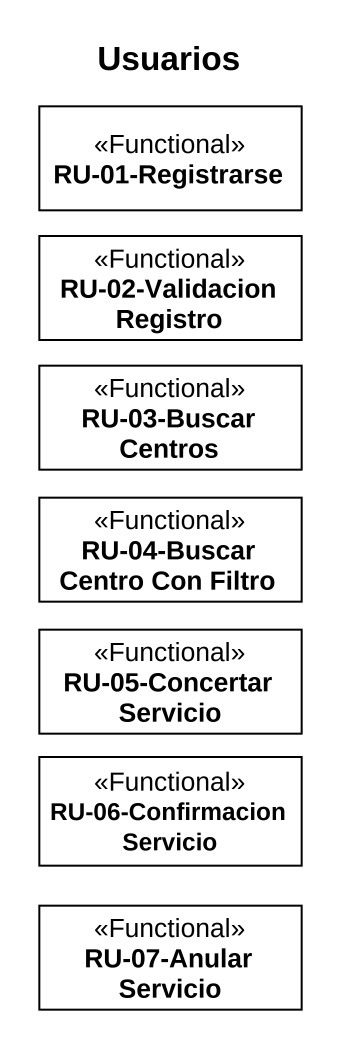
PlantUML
@startuml
title Usuarios
hide circle
hide empty members
class "RU-01-Registrarse" as RU_01_Registrarse <<Functional>>
class "RU-02-Validacion Registro" as RU_02_Validacion_Registro <<Functional>>
class "RU-03-Buscar Centros" as RU_03_Buscar_Centros <<Functional>>
class "RU-04-Buscar Centro Con Filtro" as RU_04_Buscar_Centro_Con <<Functional>>
class "RU-05-Concertar Servicio" as RU_05_Concertar_Servicio <<Functional>>
class "RU-06-Confirmacion Servicio" as RU_06_Confirmacion_Servicio <<Functional>>
class "RU-07-Anular Servicio" as RU_07_Anular_Servicio <<Functional>>
@enduml
